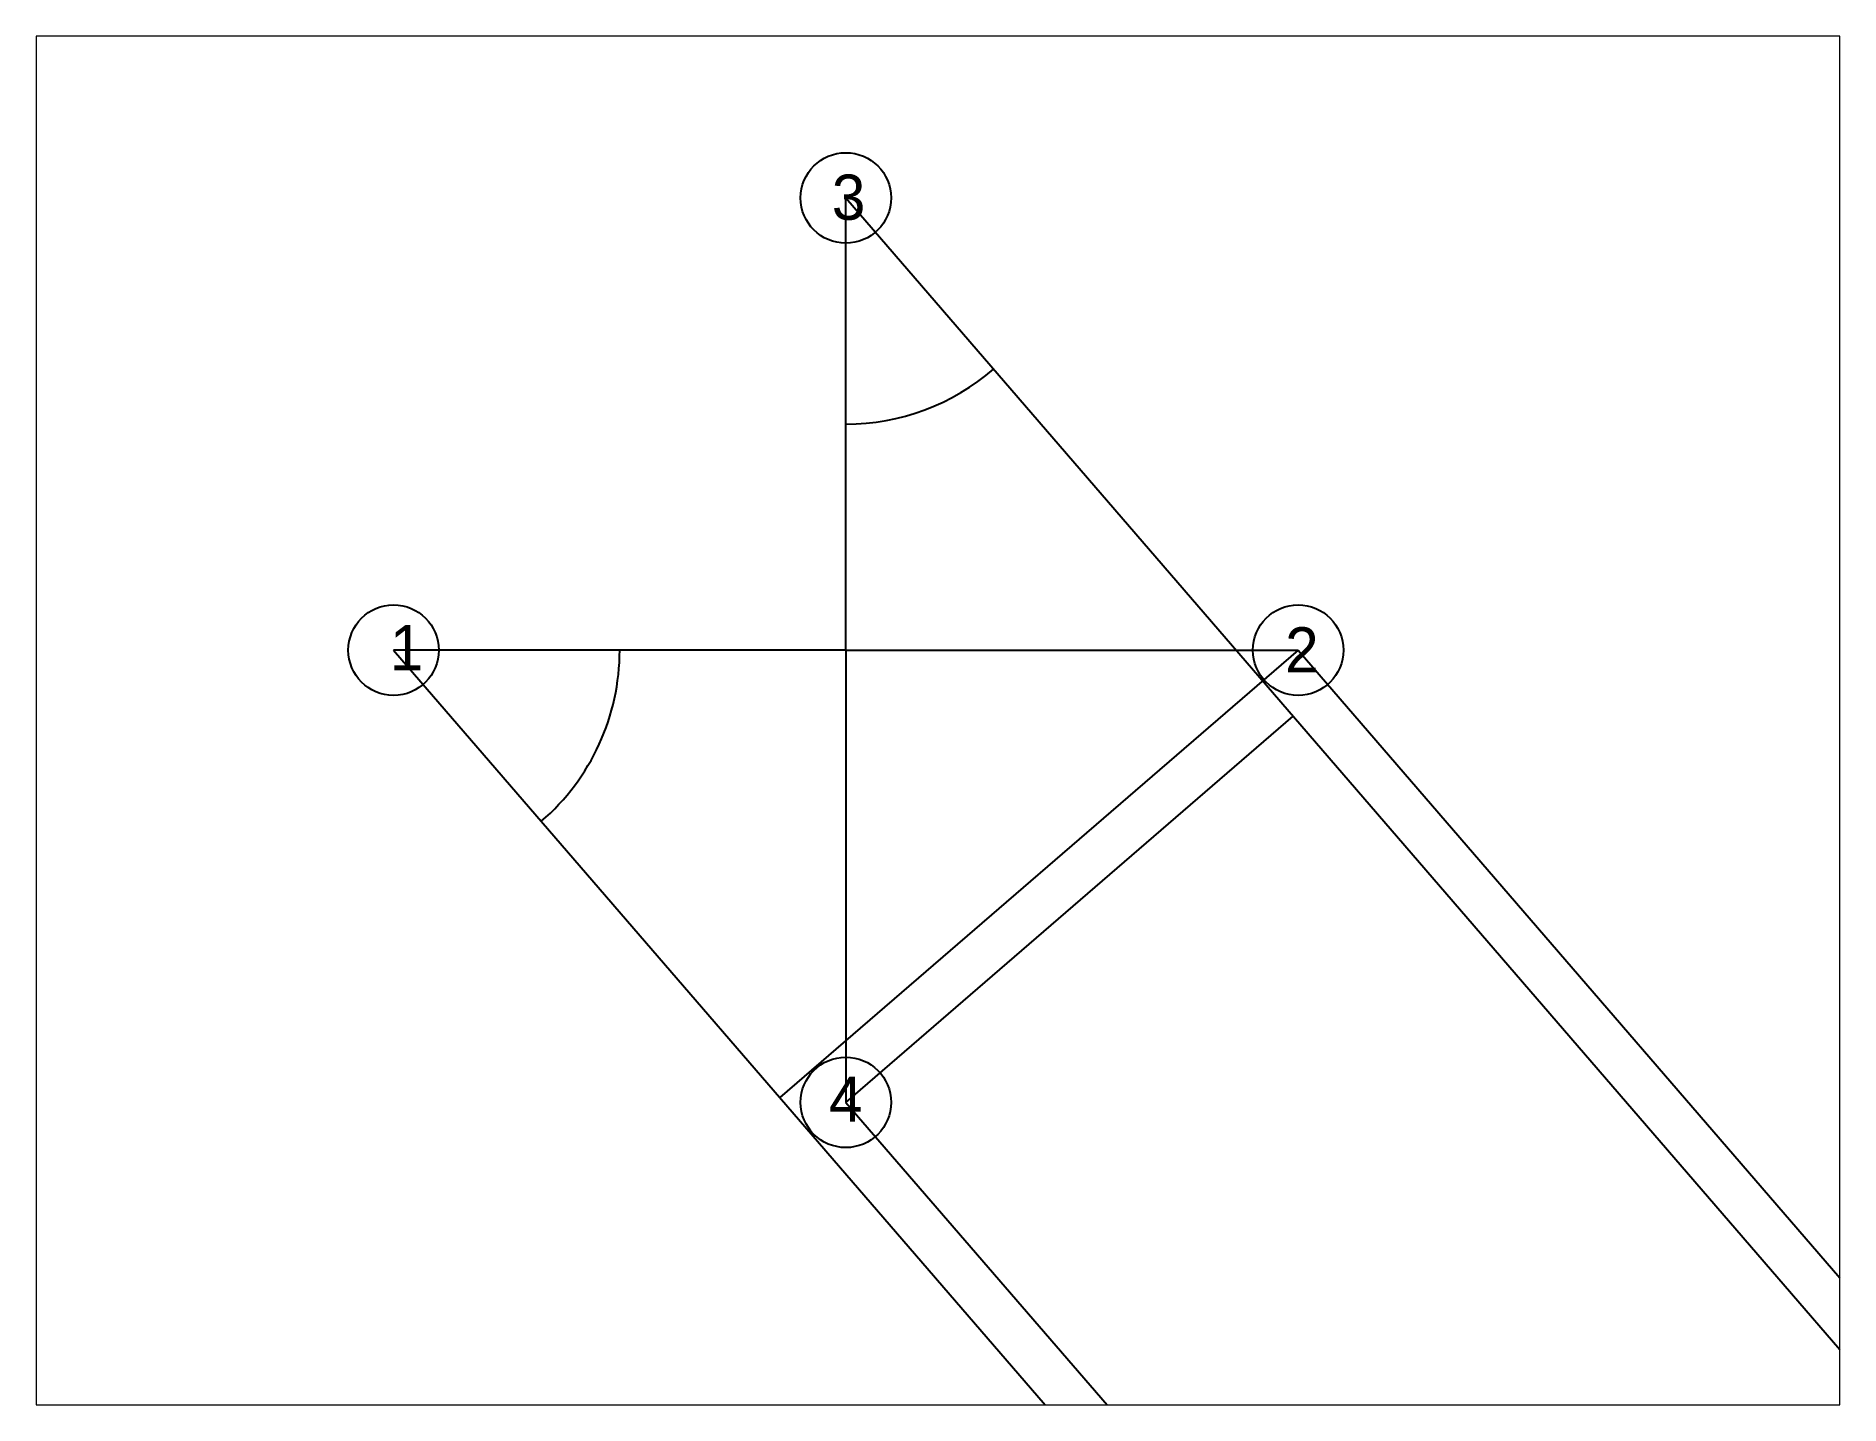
# Paper-space layout 'Layout4' of a CAD drawing. Header units: millimetres. Extents: x 26 to 235, y 20 to 179.
# The model-space entities are those that its viewports show. They can reach past a viewport. Long polylines and large blocks are cut down to what shows.
import ezdxf

# ---------------------------------------------------------------- set-up
doc = ezdxf.new("R2010")
doc.units = ezdxf.units.MM
doc.header["$LTSCALE"] = 1000
doc.layers.add('Rad4_x', color=30, linetype='Continuous')
doc.layers.add('Rad4_y', color=72, linetype='Continuous')

msp = doc.modelspace()

# ---------------------------------------------------------------- linework, layer by layer
for q in [(0, 2), (-2, 0), (2, 0), (0, -2)]:
    msp.add_line((0, 0), q)
for centre in [(0, 2), (-2, 0), (2, 0), (0, -2)]:
    msp.add_circle(centre, 0.2)
at = {"layer": 'Rad4_x'}
for p, q in [((-2, 0), (2.8493, -5.6177)), ((2, 0), (-0.2921, -1.9786)), ((2, 0), (5.1414, -3.6391))]:
    msp.add_line(p, q, dxfattribs=at)
msp.add_arc((-2, 0), 1, 310.80126, 360, dxfattribs=at)
at = {"layer": 'Rad4_y'}
for p, q in [((0, 2), (4.9846, -3.7745)), ((0, -2), (1.9786, -0.2921)), ((0, -2), (3.006, -5.4824))]:
    msp.add_line(p, q, dxfattribs=at)
msp.add_arc((0, 2), 1, 270, 310.80126, dxfattribs=at)

# ---------------------------------------------------------------- texts
for s, p in [('3', (-0.0622, 1.9033)), ('1', (-2.017, -0.089)), ('2', (1.9422, -0.0988)), ('4', (-0.0747, -2.0857))]:
    msp.add_text(s, height=0.2).set_placement(p)

psp = doc.layouts.new('Layout4')

# ---------------------------------------------------------------- viewports
at = {"layer": '0', "view_target_point": (0.4418, 0.3169)}
psp.add_viewport(center=(130.71, 99.21), size=(209.13, 158.73), view_center_point=(-0.0342, -0.6279), view_height=6.054038, dxfattribs=at)

doc.saveas('drawing.dxf')
